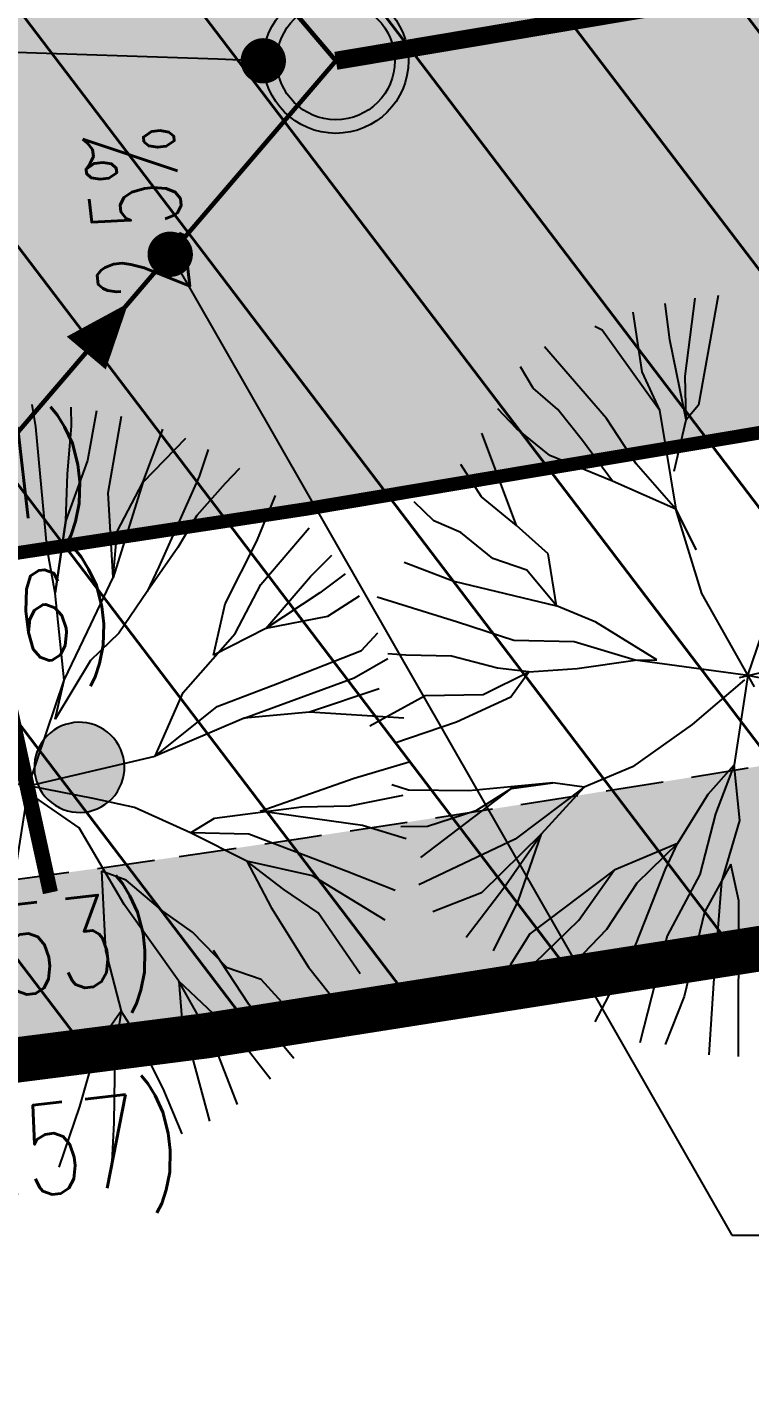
# Model space of a CAD drawing. Extents: x 352140 to 354978, y 6304672 to 6307963.
# Drawn here: x 352462.95 to 352470.92, y 6305968.3 to 6305983.32 of the extents above; entities that cross this region are included whole.
import ezdxf
from ezdxf import colors
from ezdxf.entities.mleader import LeaderData, LeaderLine
from ezdxf.enums import TextEntityAlignment as Align
from ezdxf.math import Vec2, Vec3

# ---------------------------------------------------------------- set-up
doc = ezdxf.new("R2010")
doc.units = 0
for name, pattern in [('CENTER', [50.800000000000004, 31.75, -6.35, 6.35, -6.35]), ('CONTINUA', [0]), ('CONTINUOS', [0]), ('DASHDOT', [1, 0.5, -0.25, 0, -0.25]), ('DASHED', [19.049999999999997, 12.7, -6.35])]:
    doc.linetypes.add(name, pattern=pattern)
doc.layers.get('0').update_dxf_attribs({"linetype": 'CONTINUOUS'})
for name, color, linetype in [('00-S2_ALL AREA APORTANTES', 150, 'CONTINUOUS'), ('00_All ext_Camara', 3, 'CONTINUOUS'), ('00_All ext_Colector', 1, 'CONTINUOUS'), ('00_All ext_Descarga sum', 1, 'CONTINUOUS'), ('00_All ext_Txt', 4, 'CONTINUOUS'), ('00_Demarc_Señal Proyectada', 1, 'CONTINUOUS'), ('02_Geo ext_Acotamiento', 7, 'CONTINUOUS'), ('02_Geo ext_Eje', 4, 'CONTINUOUS'), ('03_Pav ext_Escurrimiento', 2, 'CONTINUOUS'), ('03_Pav ext_HCV', 34, 'CONTINUOUS'), ('03_Pav ext_Vereda HC', 42, 'CONTINUOUS'), ('03_Pav proy_Solera Tipo A', 1, 'CONTINUOUS'), ('03_S2_Pav ext_Borde vereda', 7, 'CONTINUOUS'), ('03_S3_Pav ext_Cota', 2, 'CONTINUOUS'), ('05_All ext_Txt', 4, 'CONTINUOUS'), ('Paisajismo', 253, 'CONTINUOUS')]:
    doc.layers.add(name, color=color, linetype=linetype)
doc.layers.add('0_ASD_LINEA OFICIAL', color=253, linetype='DASHDOT', lineweight=20)
doc.styles.add('JPG_2MM', font='simplex.shx', dxfattribs={"height": 1})
doc.styles.add('ROMANS', font='romans.shx', dxfattribs={"width": 0.75})
doc.dimstyles.new('Principal', dxfattribs={"dimscale": 0, "dimtxt": 2, "dimasz": 2, "dimexe": 1, "dimexo": 1, "dimtad": 1, "dimrnd": 0.05, "dimzin": 1, "dimtxsty": 'ROMANS', "dimcen": 2.5, "dimclrt": 2, "dimaunit": 2, "dimadec": 0, "dimazin": 0, "dimtfac": 1, "dimtmove": 0, "dimatfit": 3, "dimfxl": 1, "dimfxlon": 1, "dimarcsym": 0})

# ---------------------------------------------------------------- blocks, each defined once
blk = doc.blocks.new('CAMARA')
at = {"layer": '00_All ext_Camara', "ltscale": 0.5}
for radius in [0.8, 0.65]:
    blk.add_circle((0, 0), radius, dxfattribs=at)
blk = doc.blocks.new('*U939')
h = blk.add_hatch(color=256)
edge = h.paths.add_edge_path()
edge.add_ellipse((0, 0), major_axis=(-0.4194812129581035, 0.4194812129581035), ratio=0.9999999968984781, start_angle=0, end_angle=360)
at = {"const_width": 0.2}
blk.add_lwpolyline([(-1.528137758868979, -0.7270930428057909), (1.68639813848722, -0.7232127214472257)], dxfattribs=at)
blk.add_ellipse((0, 0), major_axis=(-0.4194812129581035, 0.4194812129581035), ratio=0.9999999968984781, start_param=3.927291289987745, end_param=10.21047659716733)
blk = doc.blocks.new('_Dot')
at = {"color": 0, "linetype": 'ByBlock', "lineweight": -2}
blk.add_line((-0.5, 0), (-1, 0), dxfattribs=at)
at = {"color": 0, "linetype": 'ByBlock', "const_width": 0.5}
blk.add_lwpolyline([(-0.25, 0, 1), (0.25, 0, 1)], format="xyb", close=True, dxfattribs=at)
blk = doc.blocks.new('*D1358')
at = {"layer": '02_Geo ext_Acotamiento', "color": 0, "lineweight": -2, "transparency": 16777216}
blk.add_line((352489.9611560942, 6305989.048844459), (352491.1275495391, 6305983.108705287), dxfattribs=at)
at = {"layer": '02_Geo ext_Acotamiento', "color": 0, "transparency": 16777216}
blk.add_solid([(352491.2910931937, 6305983.140818381), (352490.9640058842, 6305983.076592193), (352491.3202281024, 6305982.127443358)], dxfattribs=at)
at = {"layer": '02_Geo ext_Acotamiento', "color": 2, "transparency": 16777216, "insert": (352491.3387423675, 6305986.744307509), "char_height": 1, "attachment_point": 5, "rotation": 281.1091435164316, "style": 'ROMANS'}
blk.add_mtext('R144,40', dxfattribs=at)
blk = doc.blocks.new('A$C27410629')
at = {"true_color": 0x136734, "transparency": 33554559}
h = blk.add_hatch(dxfattribs=at)
h.set_pattern_fill('ANSI31', color=116, scale=0.5)
h.set_pattern_definition([(45, (-8759.562515186517, -519.1035735587502), (-1.122532015133644, 1.122532015133644), [])])
h.paths.add_polyline_path([(137.5068959888558, 1252.464406617455, 0.1176268807227723), (109.8147584422568, 1254.193915082657, 0.06692451075002814), (94.44469839795602, 1249.334472017372, 0.3153492887079504), (64.30173641118381, 1196.270282113329, 0.02268268711599586), (65.7292635223912, 1185.310127003227), (112.3603922077091, 1218.953454515778), (153.4782689701005, 1161.962272479494), (172.1053089193083, 1139.480769404351), (187.9579650288579, 1141.807885415954), (193.565073162812, 1120.465553675225), (224.197974734232, 1050.129297271156), (250.6203797236194, 989.4787086543838), (268.1526288855184, 972.7353945672494, 7.254700715645028e-06), (291.4898137452492, 983.2987389690225), (238.1945199318034, 1105.633967029937), (205.2934048173047, 1181.112163638985), (177.0531538182076, 1197.651557407602)])
at = {"layer": '0_ASD_LINEA OFICIAL', "ltscale": 8}
blk.add_lwpolyline([(105.3969465088849, 1035.562361611197, 0.5, 0.5, 0.02907839639481551), (96.49739032833118, 1087.586790840495, 0.5, 0.5, 0), (93.67239595213323, 1099.099954622301, 0.5, 0.5, -0.02489181545741437), (93.1686848455247, 1101.536063994684, 0.5, 0.5, 0.02800017550214639), (85.58360530758229, 1125.976145468789, 0.5, 0.5, 0), (80.53034666677559, 1140.452970316577, 0.5, 0.5, -0.01403462392197003), (70.93430501161492, 1165.446933883542, 0.5, 0.5, -0.04113116294258884), (65.72926351752159, 1185.310126999917, 0.5, 0.5, -0.02268268711599493), (64.30173641118381, 1196.270282113328, 0.5, 0.5, -0.3153492887079679), (94.44469839795784, 1249.334472017374, 0.5, 0.5, -0.06692451075014695), (109.8147584422877, 1254.193915082663, 0.5, 0.5, -0.1176268807226383), (137.5068959888558, 1252.464406617455, 0.5, 0.5, -0.04427558294686633), (147.2508640152264, 1248.520743937503, 0.5, 0.5, 0), (172.0219517330806, 1234.851772024538, 0.5, 0.5, 0.01750675280627598), (184.8220180485951, 1228.362281347178, 0.5, 0.5, -0.01158997276834812), (202.0240396122099, 1219.429553328131, 0.5, 0.5, 0.08945083964984361), (234.6303973079339, 1209.248334625051, 0.5, 0.5, 0.02074857105791634), (245.5796070346114, 1209.119370963424, 0.5, 0.5, 0.0292650525021234), (260.9574949201233, 1210.479643781589, 0.5, 0.5, 0.01455169345075628), (283.5421609954101, 1214.484549576147, 0.5, 0.5, 0.03211360147220694), (329.8150799274445, 1226.935406510711, 0.5, 0.5, 0.007917335729782708)], format="xyseb", dxfattribs=at)
at = {"layer": '0_ASD_LINEA OFICIAL', "ltscale": 8, "const_width": 0.5}
blk.add_lwpolyline([(250.6203797236194, 989.4787086543838), (268.1526288854875, 972.7353945673531, 7.254700715664111e-06), (291.4898137452146, 983.2987389692971), (291.4898137452146, 983.2987389692971), (238.1945199318034, 1105.633967029937), (205.2934048173047, 1181.112163638985), (177.0531538182076, 1197.651557407602), (137.6146324061954, 1252.315079214)], format="xyb", dxfattribs=at)
blk = doc.blocks.new('1.0 - LO RECABARREN LOTEO PARQUE - VEGETACION PROPUESTA ETAPA MUNICIPAL')
at = {"layer": 'Paisajismo', "color": 251}
for p, q in [((352470.0387365257, 6305979.868029767), (352469.9847216181, 6305980.269684026)), ((352470.2071730726, 6305979.468700547), (352470.3157627792, 6305980.329631064)), ((352470.5718034255, 6305980.357517866), (352470.3539848881, 6305979.149465743)), ((352469.6285790622, 6305980.173780213), (352469.7285654626, 6305979.51816127)), ((352469.2925765581, 6305979.974694362), (352469.211672404, 6305980.0168907)), ((352469.9235113447, 6305979.094261467), (352469.2925765581, 6305979.974694362)), ((352469.3377020502, 6305979.003027952), (352468.6551566484, 6305979.791857491)), ((352470.2162895126, 6305978.985862041), (352470.0387365257, 6305979.868029767)), ((352468.5302467936, 6305979.335193193), (352468.3922249726, 6305979.573102817)), ((352469.7285654626, 6305979.51816127), (352469.9235113447, 6305979.094261467)), ((352468.8017531283, 6305979.099803881), (352468.5302467936, 6305979.335193193)), ((352470.2162895126, 6305978.985862041), (352470.2071730726, 6305979.468700547)), ((352463.0463181506, 6305978.911834438), (352463.0052253153, 6305979.15461304)), ((352463.4398658813, 6305978.921673578), (352463.4359618478, 6305979.128444931)), ((352463.7151524205, 6305979.087508807), (352463.6164724946, 6305978.540215571)), ((352468.3476735284, 6305978.890204704), (352468.1424461576, 6305979.107709331)), ((352469.0752747377, 6305978.757560553), (352468.8017531283, 6305979.099803881)), ((352469.9235113447, 6305979.094261467), (352470.1043714406, 6305978.001999548)), ((352470.3539848881, 6305979.149465743), (352470.2162895126, 6305978.985862041)), ((352463.172292918, 6305977.565807273), (352463.0463181506, 6305978.911834438)), ((352463.3965603806, 6305978.386377153), (352463.4398658813, 6305978.921673578)), ((352463.8444637774, 6305978.182261899), (352463.9931965036, 6305979.027375922)), ((352464.429655011, 6305978.833466574), (352464.4459628962, 6305978.88568929)), ((352468.7152594563, 6305978.595262845), (352468.3476735284, 6305978.890204704)), ((352469.6676433574, 6305978.50150717), (352469.3377020502, 6305979.003027952)), ((352470.0861911685, 6305978.419892833), (352470.2162895126, 6305978.985862041)), ((352464.2261716633, 6305978.295145842), (352464.429655011, 6305978.833466574)), ((352464.6979585547, 6305978.782015053), (352464.2261716633, 6305978.295145842)), ((352468.3477007433, 6305977.823555692), (352467.9651380008, 6305978.838658862)), ((352469.4042095509, 6305978.309465263), (352469.0752747377, 6305978.757560553)), ((352464.9479841072, 6305978.658286046), (352464.8466696381, 6305978.362188361)), ((352469.4042095509, 6305978.309465263), (352468.7152594563, 6305978.595262845)), ((352463.6164724946, 6305978.540215571), (352463.3794482542, 6305977.878300605)), ((352465.2939610594, 6305978.451425297), (352465.1343586698, 6305978.285571007)), ((352467.9596304062, 6305978.138235823), (352467.7316391216, 6305978.496189496)), ((352470.1043714406, 6305978.001999548), (352469.6676433574, 6305978.50150717)), ((352463.3794482542, 6305977.878300605), (352463.3965603806, 6305978.386377153)), ((352464.2261716633, 6305978.295145842), (352463.8987871821, 6305977.246735364)), ((352463.9425971018, 6305977.75531599), (352464.2261716633, 6305978.295145842)), ((352464.8466696381, 6305978.362188361), (352464.4028699154, 6305977.367661684)), ((352465.1343586698, 6305978.285571007), (352464.8205578442, 6305977.932235412)), ((352470.1043714406, 6305978.001999548), (352469.4042095509, 6305978.309465263)), ((352463.8987871821, 6305977.246735364), (352463.8444637774, 6305978.182261899)), ((352465.4835962781, 6305977.649697407), (352465.6899148332, 6305978.153012753)), ((352468.3477007433, 6305977.823555692), (352467.9596304062, 6305978.138235823)), ((352467.4362300579, 6305977.871449674), (352467.2186215032, 6305978.081131304)), ((352470.3265195351, 6305977.551888024), (352470.1043714406, 6305978.001999548)), ((352470.1043714406, 6305978.001999548), (352470.3265195351, 6305977.551888024)), ((352470.3889919724, 6305977.072036355), (352470.1043714406, 6305978.001999548)), ((352463.261095443, 6305977.074352443), (352463.3794482542, 6305977.878300605)), ((352463.3794482542, 6305977.878300605), (352463.261095443, 6305977.074352443)), ((352464.8205578442, 6305977.932235412), (352464.6135415063, 6305977.580916008)), ((352467.7324143972, 6305977.743421445), (352467.4362300579, 6305977.871449674)), ((352463.8987871821, 6305977.246735364), (352463.9425971018, 6305977.75531599)), ((352465.5292943929, 6305977.17062571), (352466.0612205215, 6305977.795726858)), ((352468.0850161496, 6305977.456118795), (352467.7324143972, 6305977.743421445)), ((352468.6955619507, 6305977.508116375), (352468.3477007433, 6305977.823555692)), ((352463.261095443, 6305977.074352443), (352463.172292918, 6305977.565807273)), ((352464.6135415063, 6305977.580916008), (352464.2755648067, 6305977.093506563)), ((352465.1346230999, 6305976.958842853), (352465.4835962781, 6305977.649697407)), ((352466.0742354037, 6305977.258340276), (352466.3124071967, 6305977.495531902)), ((352467.1084143591, 6305977.417773422), (352467.6554249458, 6305977.206721466)), ((352468.4612916416, 6305977.329602761), (352468.0850161496, 6305977.456118795)), ((352468.7892154467, 6305976.934935953), (352468.6955619507, 6305977.508116375)), ((352463.6162214031, 6305976.653476988), (352463.8987871821, 6305977.246735364)), ((352464.4028699154, 6305977.367661684), (352464.2755648067, 6305977.093506563)), ((352465.5822489177, 6305976.685538284), (352466.0742354037, 6305977.258340276)), ((352466.45926996, 6305977.289867668), (352466.1781783846, 6305977.079173893)), ((352468.7892154467, 6305976.934935953), (352468.4612916416, 6305977.329602761)), ((352470.8987777245, 6305976.166074382), (352471.292135081, 6305977.329604137)), ((352464.2755648067, 6305977.093506563), (352463.9637815406, 6305976.633313923)), ((352465.2457198906, 6305976.630792784), (352465.5292943929, 6305977.17062571)), ((352466.1781783846, 6305977.079173893), (352465.5822489177, 6305976.685538284)), ((352467.6554249458, 6305977.206721466), (352468.7892154467, 6305976.934935953)), ((352463.3593446943, 6305976.114148141), (352463.261095443, 6305977.074352443)), ((352465.0045247453, 6305976.392874157), (352465.1346230999, 6305976.958842853)), ((352466.6136384482, 6305977.041013577), (352466.2635362067, 6305976.819154918)), ((352467.697683498, 6305976.753984108), (352466.8111480968, 6305977.031208673)), ((352468.7892154467, 6305976.934935953), (352468.7892154467, 6305976.934935953)), ((352469.2198907922, 6305976.756002543), (352468.7892154467, 6305976.934935953)), ((352470.9692901397, 6305976.040763766), (352470.3889919724, 6305977.072036355)), ((352466.2635362067, 6305976.819154918), (352465.5822489177, 6305976.685538284)), ((352463.3593446943, 6305976.114148141), (352463.6162214031, 6305976.653476988)), ((352463.9637815406, 6305976.633313923), (352463.6489719326, 6305976.333406853)), ((352464.6705005297, 6305975.978561267), (352465.2457198906, 6305976.630792784)), ((352465.5822489177, 6305976.685538284), (352465.0045247453, 6305976.392874157)), ((352466.6379756611, 6305976.443289581), (352466.8162876511, 6305976.638900999)), ((352468.3157389047, 6305976.551863286), (352467.697683498, 6305976.753984108)), ((352469.8953747347, 6305976.341172669), (352469.2198907922, 6305976.756002543)), ((352468.9836569097, 6305976.537751948), (352468.3157389047, 6305976.551863286)), ((352469.6551057332, 6305976.336636168), (352468.9836569097, 6305976.537751948)), ((352470.8070925022, 6305976.144596464), (352472.2960471884, 6305976.493394729)), ((352463.6489719326, 6305976.333406853), (352463.2606282156, 6305975.684703721)), ((352465.7101544887, 6305976.07836379), (352466.6379756611, 6305976.443289581)), ((352466.5579195716, 6305976.140447018), (352466.9292259142, 6305976.353419392)), ((352467.1277867957, 6305976.391741278), (352466.9263579414, 6305976.408063151)), ((352467.6307893619, 6305976.381112882), (352467.1277867957, 6305976.391741278)), ((352468.136070667, 6305976.249774725), (352467.6307893619, 6305976.381112882)), ((352469.0159007944, 6305976.244397569), (352469.6551057332, 6305976.336636168)), ((352469.6551057332, 6305976.336636168), (352469.8953747347, 6305976.341172669)), ((352470.8987777245, 6305976.166074382), (352469.6551057332, 6305976.336636168)), ((352467.9797797647, 6305975.957596794), (352468.4824760804, 6305976.207600694)), ((352468.4824760804, 6305976.207600694), (352468.136070667, 6305976.249774725)), ((352468.2828824894, 6305975.93053941), (352468.4824760804, 6305976.207600694)), ((352468.4824760804, 6305976.207600694), (352469.0159007944, 6305976.244397569)), ((352462.9659873379, 6305974.950618386), (352463.3593446943, 6305976.114148141)), ((352463.2606282156, 6305975.684703721), (352463.3593446943, 6305976.114148141)), ((352465.0472803817, 6305975.825332509), (352465.7101544887, 6305976.07836379)), ((352465.3434647228, 6305975.69730428), (352466.5579195716, 6305976.140447018)), ((352470.8609902214, 6305976.118891856), (352470.2827445794, 6305975.626942836)), ((352470.8987777245, 6305976.166074382), (352470.7451616754, 6305975.181367815)), ((352471.6105125788, 6305976.026148392), (352470.8987777245, 6305976.166074382)), ((352464.3632568017, 6305975.277938733), (352464.6705005297, 6305975.978561267)), ((352466.8329215432, 6305976.019389778), (352466.0632629467, 6305975.764342308)), ((352466.7310941374, 6305975.613331956), (352467.3390616854, 6305975.945499443)), ((352467.3390616854, 6305975.945499443), (352467.9797797647, 6305975.957596794)), ((352467.6846735371, 6305975.657613548), (352468.2828824894, 6305975.93053941)), ((352463.036499753, 6305974.82530777), (352462.4562015858, 6305975.856580359)), ((352464.3632568017, 6305975.277938733), (352465.0472803817, 6305975.825332509)), ((352466.0632629467, 6305975.764342308), (352465.3434647228, 6305975.69730428)), ((352466.0632629467, 6305975.764342308), (352465.3434647228, 6305975.69730428)), ((352467.103143269, 6305975.698315836), (352466.0632629467, 6305975.764342308)), ((352465.3434647228, 6305975.69730428), (352464.3632568017, 6305975.277938733)), ((352467.0052854863, 6305975.423406563), (352467.6846735371, 6305975.657613548)), ((352470.2827445794, 6305975.626942836), (352469.6239055932, 6305975.160197461)), ((352462.8743021155, 6305974.929140468), (352464.3632568017, 6305975.277938733)), ((352466.5587064771, 6305975.033562276), (352467.1618852263, 6305975.214344735)), ((352469.6239055932, 6305975.160197461), (352469.0940093517, 6305974.936402249)), ((352470.7451616754, 6305975.181367815), (352470.4575519949, 6305974.855252056)), ((352470.7451616754, 6305975.181367815), (352470.541676041, 6305974.643050116)), ((352470.7451616754, 6305975.181367815), (352470.7451616754, 6305975.181367815)), ((352470.8101559747, 6305974.567949448), (352470.7451616754, 6305975.181367815)), ((352462.9659873379, 6305974.950618386), (352461.7223153465, 6305975.121180172)), ((352465.5197094028, 6305974.67181224), (352466.5587064771, 6305975.033562276)), ((352468.7459470801, 6305974.983278081), (352467.819737526, 6305974.89539689)), ((352468.2931134219, 6305974.921280592), (352468.7459470801, 6305974.983278081)), ((352468.7459470801, 6305974.983278081), (352468.2931134219, 6305974.921280592)), ((352469.0940093517, 6305974.936402249), (352468.7459470801, 6305974.983278081)), ((352462.9659873379, 6305974.950618386), (352462.8123712888, 6305973.965911819)), ((352463.6777221921, 6305974.810692396), (352462.9659873379, 6305974.950618386)), ((352463.5235948537, 6305974.487093832), (352463.036499753, 6305974.82530777)), ((352466.5100788294, 6305974.730549449), (352467.0953837623, 6305974.848495689)), ((352467.1558958375, 6305974.902987981), (352466.9738122048, 6305974.959926723)), ((352467.819737526, 6305974.89539689), (352467.1558958375, 6305974.902987981)), ((352467.2905799812, 6305974.160889188), (352468.2931134219, 6305974.921280592)), ((352468.2931134219, 6305974.921280592), (352467.8972038249, 6305974.673292924)), ((352469.0940093517, 6305974.936402249), (352468.3304012063, 6305974.360783596)), ((352468.6230547865, 6305974.419756736), (352469.0940093517, 6305974.936402249)), ((352470.4575519949, 6305974.855252056), (352470.120584076, 6305974.314414089)), ((352464.133579963, 6305974.712404273), (352463.6777221921, 6305974.810692396)), ((352464.7531485676, 6305974.430139128), (352464.133579963, 6305974.712404273)), ((352465.0170890223, 6305974.595465279), (352465.9761474688, 6305974.720468331)), ((352465.9761474688, 6305974.720468331), (352466.5100788294, 6305974.730549449)), ((352464.7531485676, 6305974.430139128), (352465.0170890223, 6305974.595465279)), ((352466.6490023827, 6305974.512004901), (352465.5197094028, 6305974.67181224)), ((352467.8972038249, 6305974.673292924), (352467.3662988045, 6305974.502926235)), ((352470.541676041, 6305974.643050116), (352470.3674101769, 6305973.97166365)), ((352470.6091923189, 6305973.896058903), (352470.8101559747, 6305974.567949448)), ((352464.0202733365, 6305973.64131046), (352463.5235948537, 6305974.487093832)), ((352465.3732237613, 6305974.121161302), (352464.7531485676, 6305974.430139128)), ((352465.3943710659, 6305974.41552068), (352464.7531485676, 6305974.430139128)), ((352466.4703040305, 6305974.008254729), (352465.3943710659, 6305974.41552068)), ((352467.1292875297, 6305974.365774652), (352466.6490023827, 6305974.512004901)), ((352467.3662988045, 6305974.502926235), (352467.0726386711, 6305974.49738166)), ((352468.6230547865, 6305974.419756736), (352467.9616384886, 6305973.771050449)), ((352468.2070067247, 6305973.823978092), (352468.6230547865, 6305974.419756736)), ((352468.3656357676, 6305973.678051055), (352468.6230547865, 6305974.419756736)), ((352468.3304012063, 6305974.360783596), (352467.2716197314, 6305973.859764689)), ((352470.120584076, 6305974.314414089), (352469.4251176426, 6305974.020061799)), ((352470.120584076, 6305974.314414089), (352469.6748141063, 6305973.878416977)), ((352469.9880547952, 6305974.030690575), (352470.120584076, 6305974.314414089)), ((352466.0963212197, 6305973.958183001), (352465.3732237613, 6305974.121161302)), ((352465.3732237613, 6305974.121161302), (352465.6403662378, 6305973.60744134)), ((352465.7797233494, 6305973.808147893), (352465.3732237613, 6305974.121161302)), ((352470.7110713762, 6305974.084592897), (352470.4193738208, 6305973.555823646)), ((352470.7990877894, 6305973.683745783), (352470.7110713762, 6305974.084592897)), ((352463.7729428757, 6305974.010773622), (352463.8162833388, 6305973.129705485)), ((352464.0419250027, 6305973.908957114), (352463.7729428757, 6305974.010773622)), ((352466.8998934297, 6305973.467549428), (352466.0963212197, 6305973.958183001)), ((352467.0088189057, 6305973.797091795), (352466.4703040305, 6305974.008254729)), ((352469.4251176426, 6305974.020061799), (352468.4931023614, 6305973.318199384)), ((352469.0332756107, 6305973.469276691), (352469.4251176426, 6305974.020061799)), ((352469.6618451392, 6305973.199387994), (352469.9880547952, 6305974.030690575)), ((352470.3674101769, 6305973.97166365), (352470.0062686705, 6305973.296748799)), ((352464.4489311798, 6305973.569231024), (352464.0419250027, 6305973.908957114)), ((352466.1585185351, 6305973.548062046), (352465.7797233494, 6305973.808147893)), ((352467.7899498787, 6305973.281627971), (352468.2070067247, 6305973.823978092)), ((352469.6748141063, 6305973.878416977), (352469.3373418257, 6305973.364291733)), ((352470.5235900389, 6305972.772040604), (352470.6091923189, 6305973.896058903)), ((352464.6237385953, 6305972.797540245), (352464.0202733365, 6305973.64131046)), ((352467.9616384886, 6305973.771050449), (352467.4226047907, 6305973.559618521)), ((352468.0944230043, 6305973.129543025), (352468.3656357676, 6305973.678051055)), ((352470.7937864013, 6305971.963207801), (352470.7990877894, 6305973.683745783)), ((352464.7738286447, 6305973.334849785), (352464.4489311798, 6305973.569231024)), ((352465.6403662378, 6305973.60744134), (352466.0549989966, 6305972.951129922)), ((352466.6236161766, 6305972.87773104), (352466.1585185351, 6305973.548062046)), ((352470.4193738208, 6305973.555823646), (352470.1955884853, 6305972.625827694)), ((352465.1551479791, 6305972.941194209), (352464.7738286447, 6305973.334849785)), ((352468.4210397117, 6305972.874079241), (352469.0332756107, 6305973.469276691)), ((352469.3373418257, 6305973.364291733), (352468.9968432067, 6305973.01045206)), ((352468.4931023614, 6305973.318199384), (352468.2784058943, 6305972.972012906)), ((352469.2153864495, 6305972.345689449), (352469.6618451392, 6305973.199387994)), ((352470.0062686705, 6305973.296748799), (352469.7081039614, 6305972.115269554)), ((352463.8162833388, 6305973.129705485), (352463.9890731965, 6305972.464871753)), ((352465.3991345571, 6305972.536237649), (352465.0057459258, 6305973.132573524)), ((352465.531421242, 6305972.814678133), (352465.1551479791, 6305972.941194209)), ((352466.0549989966, 6305972.951129922), (352466.3959160584, 6305972.519425336)), ((352468.9968432067, 6305973.01045206), (352468.6850599389, 6305972.55025942)), ((352465.2648578442, 6305972.19156957), (352464.6237385953, 6305972.797540245)), ((352464.6237385953, 6305972.797540245), (352464.6579122866, 6305972.381364862)), ((352465.0106040211, 6305972.11002621), (352464.6237385953, 6305972.797540245)), ((352465.9132427663, 6305972.394306717), (352465.531421242, 6305972.814678133)), ((352470.4690678027, 6305971.983914645), (352470.5235900389, 6305972.772040604)), ((352470.1955884853, 6305972.625827694), (352469.9843106912, 6305972.098576329)), ((352463.9890731965, 6305972.464871753), (352463.7182999828, 6305972.08186744)), ((352463.9890731965, 6305972.464871753), (352463.9175589302, 6305972.009215613)), ((352464.1378439843, 6305972.230666642), (352463.9890731965, 6305972.464871753)), ((352465.8930475189, 6305971.941799251), (352465.3991345571, 6305972.536237649)), ((352464.6579122866, 6305972.381364862), (352464.9630809102, 6305971.251060583)), ((352466.1820481431, 6305972.24284004), (352465.9132427663, 6305972.394306717)), ((352464.4511927186, 6305971.612693988), (352464.1378439843, 6305972.230666642)), ((352465.635862426, 6305971.715563849), (352465.2648578442, 6305972.19156957)), ((352463.7182999828, 6305972.08186744), (352463.529786454, 6305971.414168062)), ((352463.9175589302, 6305972.009215613), (352463.9054884761, 6305971.233996406)), ((352465.2723084065, 6305971.435509027), (352465.0106040211, 6305972.11002621)), ((352464.6617380198, 6305971.113533096), (352464.4511927186, 6305971.612693988)), ((352463.529786454, 6305971.414168062), (352463.3010626783, 6305970.745709477)), ((352463.9054884761, 6305971.233996406), (352463.8868631501, 6305970.806064182))]:
    blk.add_line(p, q, dxfattribs=at)

msp = doc.modelspace()

# ---------------------------------------------------------------- hatches: boundary and pattern name
at = {"layer": '00-S2_ALL AREA APORTANTES', "linetype": 'DASHED', "lineweight": 40, "ltscale": 0.25}
h = msp.add_hatch(dxfattribs=at)
h.set_pattern_fill('ANSI31', color=82, scale=0.5, angle=82.24516604670926)
h.set_pattern_definition([(127.2451660467093, (0, 0), (-1.263734244477452, -0.9607975902004564), [])])
edge = h.paths.add_edge_path()
edge.add_arc((352413.8134982, 6306342.279044189), 360.9256369797264, 281.37553713483646, 284.3019380296664, ccw=False)
edge.add_arc((352407.4100762531, 6306362.190923826), 381.7165956988526, 278.3879467823999, 281.72831033141125, ccw=False)
edge.add_arc((352445.6213531102, 6306102.766563288), 119.4932268765314, 277.3612650986669, 278.40759328874447, ccw=False)
edge.add_line((352460.9314402923, 6305984.258198605), (352462.5330051501, 6305971.861223469))
edge.add_arc((352445.6213557394, 6306102.766504142), 131.9931679817254, 277.3612674818978, 278.4075959154779)
edge.add_arc((352407.4227247122, 6306362.119686132), 394.1442742105093, 278.3882614798632, 281.7230285932214)
edge.add_arc((352413.8134982497, 6306342.279043974), 373.4256367593062, 281.3814494473771, 284.3019380304471)
edge.add_line((352506.0615015624, 6305980.426847527), (352507.8228342526, 6305980.87996712))
edge.add_line((352507.8228342526, 6305980.87996712), (352504.6702179839, 6305992.999751406))
edge.add_line((352504.6702179839, 6305992.999751406), (352502.973604193, 6305992.539439728))
at = {"layer": '03_Pav ext_HCV'}
h = msp.add_hatch(dxfattribs=at)
h.set_pattern_fill('SWAMP', color=256, scale=0.025, angle=-5.87842838446813e-10, style=0)
h.set_pattern_definition([(359.9999999994121, (0, 0), (0.3175000000056422, 0.5499261309017425), [0.079375, -0.555625]), (90, (0.0396875, -4.071855352894005e-13), (-0.3174999999943578, 0.5499261309082575), [0.0396875, -1.06016476181]), (90, (0.049609375, -5.089819191117507e-13), (-0.3174999999943578, 0.5499261309082575), [0.03175, -1.06810226181]), (90, (0.029765625, -3.053891514670504e-13), (-0.3174999999943578, 0.5499261309082575), [0.03175, -1.06810226181]), (59.99999999941215, (0.05953125000000001, -6.107783029341008e-13), (-0.3174999995629745, 0.5499261311573168), [0.0254, -0.6096]), (119.9999999994121, (0.01984375, -2.035927676447003e-13), (-0.6349999995686166, 2.555744082988348e-10), [0.0254, -0.6095999999999999])])
h.paths.add_polyline_path([(352360.868372727, 6306028.31840835, 0.2867501767208371), (352276.1412867496, 6306023.175510557, 0.01869958964940587), (352271.7705830562, 6306019.63894139, 0.1387730875209856), (352249.4208122046, 6305985.325619695, 0.08211699766830355), (352247.1096555825, 6305968.544474194), (352254.11489188, 6305968.473110226, -0.0849190631894005), (352256.1782145034, 6305983.480684427, -0.1378571209184878), (352276.3741181307, 6306014.365663016, -0.08216666129112944), (352277.762515263, 6306015.224032857), (352283.6096528716, 6306017.625902134, -0.7562922686620178), (352284.3226251645, 6306016.717655372), (352280.5182882363, 6306011.50930614, -0.05613840177760803), (352279.7611070714, 6306010.685063163, 0.1378525137337985), (352260.9870741788, 6305982.104565816), (352259.4697379309, 6305977.322016968, 0.03125424276533748), (352257.2518488735, 6305968.441153317), (352264.3677510897, 6305968.368661969, -0.02665530429574394), (352266.1419831768, 6305975.205145839), (352267.6593194248, 6305979.987694686, -0.1347586241790884), (352283.8411908795, 6306004.95120816, 0.05309188545623043), (352286.6875024904, 6306008.087643748), (352291.8375113436, 6306015.138292825, -0.1315344263085925), (352295.8643306832, 6306018.383788061, -0.2245901210606135), (352352.3677380227, 6306016.96834866, -0.1771469914567127), (352353.7775416014, 6306015.464844507), (352355.0256382796, 6306012.534005799, 0.1587547824207233), (352356.2473872155, 6306011.133888852), (352356.61527247, 6306010.904603812, 0.03127920765357715), (352404.2635354987, 6305985.296902456, 0.1549179150466921), (352406.0652175725, 6305985.073782303), (352409.3647523095, 6305985.688455695, -0.1516099281221849), (352411.13108648, 6305985.481296828, 0.09607903957190114), (352450.5630709757, 6305976.410355219, 0.02015954793188863), (352451.6638567296, 6305976.417867715, 0.03045081609371835), (352465.8170346431, 6305977.967684446, -0.006248532946582673), (352484.699637598, 6305980.9866748, 0.02063806963239873), (352496.4057222297, 6305983.221488672, 0.002065357639369774), (352497.5663418849, 6305983.498192595), (352495.9099347821, 6305990.600186132), (352492.9982529592, 6305990.597078585, -0.7874431456719597), (352492.7225948891, 6305991.73057545), (352495.3422021209, 6305993.034390673), (352493.6820656086, 6306000.152374386, 0.03088089592298866), (352481.5194309896, 6305996.589871377, -0.06443924997046216), (352455.7354173818, 6305990.740502411), (352459.2428169689, 6305990.830949344), (352455.7354173818, 6305990.740502411, -0.01148082269427051), (352451.0179998683, 6305990.402995264, -0.02776823934322075), (352440.8206754049, 6305991.327020614), (352444.24992591, 6305990.587070875), (352440.8206754049, 6305991.327020614, -0.07020690110198488), (352416.0878331155, 6305998.601983743), (352416.6023085983, 6305998.041795899), (352413.0038271977, 6305999.99411206, -0.03572216795586271)])
at = {"layer": '03_Pav ext_Vereda HC'}
h = msp.add_hatch(dxfattribs=at)
h.set_pattern_fill('DOTS', color=256, scale=0.2, style=0)
h.set_pattern_definition([(0, (0, 0), (0.15875, 0.3175), [0, -0.3175])])
h.paths.add_polyline_path([(352533.7781987465, 6305988.647630177, 0.001234498587345054), (352535.675126165, 6305989.286498093), (352535.0273047538, 6305991.17866681, -0.001236873237655371), (352533.135689451, 6305990.541615871, -0.02053009870907239), (352503.8853697219, 6305981.940228953), (352503.2840382411, 6305984.518491437), (352499.4039184833, 6305983.544208242), (352499.9993888386, 6305980.991075858, -0.008887102906639828), (352487.1047705442, 6305978.156272031, -0.01455549524336389), (352464.6282001356, 6305974.170378275, -0.008990183444713605), (352459.9926205119, 6305973.570179023), (352460.1984365283, 6305971.58073849, 0.009019331760126793), (352464.9206284034, 6305972.191872346, 0.01455169346436648), (352487.5052945014, 6305976.196778146, 0.03211359260083807)])
h.paths.add_polyline_path([(352453.0159213872, 6305972.983824089, -0.006800505392013569), (352449.4833227422, 6305972.830716716, -0.009066641678675507), (352444.7696182578, 6305972.776126778), (352444.5771080579, 6305970.777466943, 0.01638310348206576), (352453.2219476647, 6305970.992351152)])
h.paths.add_polyline_path([(352389.6460369565, 6305991.879874823, -0.01753322086345317), (352376.9513572304, 6305998.31509122), (352352.1532079588, 6306011.99899601, 0.04440363374849853), (352342.0535807689, 6306016.089608755, 0.1133237876608219), (352314.4714570942, 6306018.047333277), (352314.9360717349, 6306016.097052595, -0.1572406347358349), (352351.2139975071, 6306010.232972499), (352375.9850852466, 6305996.564000573, 0.01750636999426037), (352388.7848668274, 6305990.074641938, -0.0115901603268221), (352405.9871731158, 6305981.141781882, 0.08676206377402094), (352437.5751283566, 6305971.093253941), (352437.7670282808, 6305973.085577833, -0.0864982168626583), (352406.9311932966, 6305982.905094895, 0.01159024218480682)])
h.paths.add_polyline_path([(352298.9308368328, 6306011.291528256, -0.04076991370934013), (352308.0869286793, 6306014.635858133), (352307.6251471448, 6306016.57596012, 0.04303443395370096), (352297.5531387314, 6306012.854879401, 0.2722251189562815), (352266.1428912832, 6305966.550484804), (352264.4334961653, 6305966.567898809, 0.01531595787327513), (352263.8567137016, 6305962.573567073), (352266.0299973136, 6305962.551427328, 0.02154698335859366), (352266.2729303729, 6305957.80291892, 0.06328346041658212), (352273.0108519612, 6305926.495241333, 0.007703608626722357), (352278.1261176605, 6305912.650623268), (352279.9891282905, 6305913.378097652, -0.007677046379327455), (352274.9122720578, 6305927.117035691, -0.06339052285138146), (352268.2648698924, 6305957.982510693, -0.3183358391945924)])

# ---------------------------------------------------------------- linework, layer by layer
at = {"layer": '00_All ext_Colector', "const_width": 0.2, "flags": 128}
msp.add_lwpolyline([(352466.3550475911, 6305982.947209137), (352509.344175301, 6305990.176796795)], dxfattribs=at)
at = {"layer": '00_All ext_Descarga sum', "linetype": 'DASHED', "ltscale": 0.05, "const_width": 0.04999999999999999}
for points in [[(352466.3550475911, 6305982.947209137), (352459.5658628796, 6305990.926146932)], [(352466.3550475911, 6305982.947209137), (352461.7776926325, 6305977.599219373)]]:
    msp.add_lwpolyline(points, dxfattribs=at)
at = {"layer": '00_All ext_Txt', "color": 2, "extrusion": (3.304635605662466e-07, -2.787132923915331e-07, 0.9999999999999066), "elevation": -1.641083993359279}
msp.add_lwpolyline([(352464.066370093, 6305980.273214045, 0, 0.5624999999999989, 0), (352463.6030847938, 6305979.723907948, 0.1042479130453781, 0.1042479130453781, 0)], format="xyseb", dxfattribs=at)
at = {"layer": '02_Geo ext_Eje', "linetype": 'CENTER', "ltscale": 0.1, "const_width": 0.3, "flags": 128}
msp.add_lwpolyline([(352349.7941651538, 6305360.986179136), (352333.730647102, 6305385.38433976), (352322.6458402493, 6305532.966928915), (352325.4724959098, 6305533.689154229), (352324.9782857499, 6305541.216464717, -0.0430730453013547), (352325.4043864983, 6305548.019489972), (352326.0198571174, 6305553.01487301, 0.05674665632110694), (352326.2788606426, 6305558.677124443, 0.05308272784427227), (352322.9614058803, 6305581.537460914, -0.01173297564317641), (352321.9004653953, 6305586.060311737, -0.03774260609729224), (352321.6830361507, 6305587.704308246), (352320.6277056487, 6305606.515025469), (352318.8943534349, 6305637.411035581), (352316.7892697772, 6305667.786964302, -0.01839968131736236), (352316.3436445606, 6305681.538049384, 0.0170041331631064), (352316.1500777049, 6305688.998236747), (352315.31378516, 6305703.522596605), (352312.6918374834, 6305750.37859157), (352311.4519553233, 6305772.385277696, 0.01375160255981204), (352309.3617608073, 6305797.274554484, 0.02907839639481551), (352300.4622046267, 6305849.298983713), (352297.6372102505, 6305860.812147494, -0.02489181545741437), (352297.1334991439, 6305863.248256867, 0.02800017550214639), (352289.5484196059, 6305887.688338341), (352284.4951609651, 6305902.165163189, -0.01403462392197003), (352274.89911931, 6305927.159126756, -0.04113116294258884), (352269.6940778159, 6305947.022319873, -0.02268268711599493), (352268.2665507096, 6305957.982474986, -0.3153492887079679), (352298.4095126963, 6306011.04666489, -0.06692451075014695), (352313.7795727407, 6306015.906107956, -0.1176268807226383), (352341.4717102872, 6306014.17659949, -0.04427558294686633), (352351.2156783136, 6306010.23293681), (352375.9867660315, 6305996.563964897, 0.01750675280627598), (352388.786832347, 6305990.07447422, -0.01158997276834812), (352405.9888539106, 6305981.141746201, 0.08945083964984361), (352438.5952116063, 6305970.960527497, 0.02074857105791634), (352449.544421333, 6305970.831563836, 0.0292650525021234), (352464.9223092185, 6305972.191836654, 0.01455169345075628), (352487.5069752938, 6305976.196742449, 0.03211360147220694), (352533.7798942258, 6305988.647599383, 0.007917335729782708), (352545.8890500274, 6305992.906879501, -0.04034445951146756), (352609.0597757554, 6306011.041688719), (352610.0312597433, 6306011.236337244), (352708.3522053605, 6306025.119196359)], format="xyb", dxfattribs=at)
at = {"layer": '03_Pav ext_Escurrimiento'}
msp.add_lwpolyline([(352463.295789064, 6305980.196768305, 0, 0.399872795364281, 0), (352463.2025022775, 6305981.0745512, 0, 0, 0), (352463.081905718, 6305982.209305541, 0, 0, 0)], format="xyseb", dxfattribs=at)
at = {"layer": '03_Pav proy_Solera Tipo A', "linetype": 'CONTINUOS', "ltscale": 0.1}
msp.add_lwpolyline([(352264.0281204327, 6305966.572028466, 0.15, 0.15, -0.0335574034112401), (352266.1419831758, 6305975.205145836, 0.15, 0.15, 0), (352267.6593194267, 6305979.987694693, 0.15, 0.15, -0.1347579434719228), (352283.8410786806, 6306004.951108202, 0.15, 0.15, 0.05309515856015185), (352286.6875678708, 6306008.087733258, 0.15, 0.15, 0), (352291.8374797381, 6306015.138249555, 0.15, 0.15, -0.1315357890935337), (352295.8643306838, 6306018.383788061, 0.15, 0.15, -0.2245901210570153), (352352.3677380225, 6306016.96834866, 0.15, 0.15, -0.1771469914693911), (352353.7775416014, 6306015.464844507, 0.15, 0.15, 0), (352355.0256382797, 6306012.534005799, 0.15, 0.15, 0.1490816954832991), (352356.1511629222, 6306011.193860788, 0.15, 0.15, 0), (352356.6152724701, 6306010.904603812, 0.15, 0.15, 0.03127920765324992), (352404.2635354982, 6305985.296902456, 0.15, 0.15, 0.1549219160195402), (352406.0652636653, 6305985.07379089, 0.15, 0.15, 0), (352409.3647523085, 6305985.688455695, 0.15, 0.15, -0.1516099280821752), (352411.1310864787, 6305985.481296829, 0.15, 0.15, 0.09600108608075081), (352450.5302618403, 6305976.411493857, 0.15, 0.15, 0.02076076245267907), (352451.6638567296, 6305976.417867715, 0.15, 0.15, 0.03092217794464216), (352466.0342140601, 6305978.005164503, 0.15, 0.15, -0.006176517371392956), (352484.699637598, 6305980.9866748, 0.15, 0.15, 0.02063806963239604), (352496.4057222297, 6305983.221488672, 0.15, 0.15, 0.005181598086193153), (352499.3130523285, 6305983.933805004, 0, 0, 0)], format="xyseb", dxfattribs=at)
at = {"layer": '03_S2_Pav ext_Borde vereda', "linetype": 'DASHED', "ltscale": 0.05}
msp.add_lwpolyline([(352458.9983251531, 6305973.463447885, 0.01091357060977221), (352464.6282001357, 6305974.170378275, 0.01455549524332661), (352487.1047705442, 6305978.156272031, 0.00888710290664216), (352499.9993888386, 6305980.991075858), (352499.3130523297, 6305983.933804999)], format="xyb", dxfattribs=at)

# ---------------------------------------------------------------- block references
at = {"layer": '00_All ext_Camara', "color": 211, "linetype": 'CONTINUA', "rotation": 90.00000002110816}
msp.add_blockref('CAMARA', (352466.3550475911, 6305982.947209137), dxfattribs=at)
at = {"layer": '00_Demarc_Señal Proyectada', "xscale": -0.8375902919963976, "yscale": 0.8375902919963977, "zscale": 0.8375902919963976, "rotation": 282.4081133017766}
msp.add_blockref('*U939', (352463.5274955498, 6305975.154308887), dxfattribs=at)
at = {"layer": '03_S2_Pav ext_Borde vereda', "linetype": 'Continuous'}
msp.add_blockref('A$C27410629', (352203.9623478023, 6304761.713605438), dxfattribs=at)
at = {"layer": 'Paisajismo'}
msp.add_blockref('1.0 - LO RECABARREN LOTEO PARQUE - VEGETACION PROPUESTA ETAPA MUNICIPAL', (0, 0), dxfattribs=at)

# ---------------------------------------------------------------- texts
at = {"layer": '03_Pav ext_Escurrimiento', "style": 'ROMANS', "oblique": 359.8722847085243, "width": 0.5978430108135433}
msp.add_text('2.5%%%', height=0.9996819884283765, rotation=96.06636575807319, dxfattribs=at).set_placement((352464.6512554378, 6305981.326497779), align=Align.CENTER)
at = {"layer": '03_S3_Pav ext_Cota', "style": 'JPG_2MM', "width": 0.75}
for s, p in [('(681.31)', (352459.2908992023, 6305977.478452673)), ('(681.46)', (352459.5552229325, 6305975.911692059)), ('(681.53)', (352460.0104361173, 6305972.308253858)), ('(681.57)', (352460.2889607549, 6305970.104556005))]:
    msp.add_text(s, height=0.9999999999999992, rotation=6.596590265135588, dxfattribs=at).set_placement(p)

# ---------------------------------------------------------------- dimensions: what is measured, and where the dimension line sits
at = {"layer": '02_Geo ext_Acotamiento'}
dim = msp.add_radius_dim(center=(352463.492712117, 6306123.845761897), mpoint=(352491.3202281024, 6305982.127443358), dimstyle='Principal', override={"dimaunit": 0, "dimfxl": 0.22, "dimarcsym": 1}, dxfattribs=at)
dim.commit()
dim.dimension.update_dxf_attribs({"geometry": '*D1358', "text_midpoint": (352490.4480135341, 6305986.569405837), "dimtype": 164})

# ---------------------------------------------------------------- leaders
at = {"layer": '05_All ext_Txt'}
ml = msp.add_multileader_mtext('Standard', dxfattribs=at)
ml.set_content('{\\C256;C.I. n°32\\PCA=681.42^JCRs=680.22^JH=1.20m}', color=2, style='ROMANS')
ml.set_leader_properties(color=7)
ml.set_arrow_properties(name='DOT')
ml.build(insert=Vec2(0, 0))
ml.multileader.update_dxf_attribs({"text_left_attachment_type": 6, "text_right_attachment_type": 6, "dogleg_length": 0.4164050059420628, "arrow_head_size": 0.5})
ctx = ml.context
ctx.base_point, ctx.char_height, ctx.arrow_head_size, ctx.landing_gap_size, ctx.plane_origin, ctx.plane_x_axis, ctx.plane_y_axis = Vec3(352450.9755012993, 6305983.170292212, 1.46687530672151e-08), 1, 0.5, 0.05000000250530529, Vec3(352468.9592680628, 6305918.234437159, 1.099424988188964e-07), Vec3(1, -2.775557561562891e-16, -5.041539005118686e-09), Vec3(2.631196363540177e-16, 1, -2.863435111305193e-09)
ctx.left_attachment, ctx.right_attachment = 6, 6
notes = []
notes.append((ctx, [(1, (1, 1, 0), (352458.8658304506, 6305983.170292212, -2.511064911242674e-08), (-1, 2.775557561562891e-16, 5.041539005118686e-09), 1.040329146316736, [(0, [(352465.5550475911, 6305982.947209137, -5.819580633455772e-08)], 0, [])])]))
ctx.mtext.insert, ctx.mtext.text_direction, ctx.mtext.width, ctx.mtext.line_spacing_factor, ctx.mtext.line_spacing_style, ctx.mtext.flow_direction, ctx.mtext.extrusion = Vec3(352451.0255013017, 6305984.370292212, 1.098055397076234e-08), Vec3(1, -2.775557561562891e-16, -5.041539005118686e-09), 6.728604887088298, 0.8999999999999998, 2, 5, Vec3(5.041539005118687e-09, 2.863435111305191e-09, 1)
ml = msp.add_multileader_mtext('Standard', dxfattribs=at)
ml.set_content('{\\C256;DESCARGA SUM \\PHDPE DN 300\\PL=7.1m i=1%min}', color=2, style='ROMANS')
ml.set_leader_properties(color=7)
ml.set_arrow_properties(name='DOT')
ml.build(insert=Vec2(0, 0))
ml.multileader.update_dxf_attribs({"text_left_attachment_type": 6, "text_right_attachment_type": 6, "dogleg_length": 1.040329146316736, "arrow_head_size": 0.5})
ctx = ml.context
ctx.base_point, ctx.char_height, ctx.arrow_head_size, ctx.landing_gap_size, ctx.plane_origin, ctx.plane_x_axis, ctx.plane_y_axis = Vec3(352471.761994196, 6305969.99409331, -3.637050608614542e-08), 1, 0.5, 0.05000000250530529, Vec3(352492.6877231065, 6305990.914704525, -1.355303015918893e-08), Vec3(1, -1.387778780781446e-15, -3.517525297178413e-09), Vec3(1.403991249853975e-15, 1, 4.609055430399856e-09)
ctx.left_attachment, ctx.right_attachment = 6, 6
notes.append((ctx, [(0, (1, 1, 0), (352470.7216650497, 6305969.99409331, -3.271112199658428e-08), (1, -1.387778780781446e-15, -3.517525297178413e-09), 1.040329146316736, [(1, [(352464.5288134101, 6305980.813513631, 3.893969829670284e-08)], 0, [])])]))
ctx.mtext.insert, ctx.mtext.text_direction, ctx.mtext.rotation, ctx.mtext.line_spacing_factor, ctx.mtext.line_spacing_style, ctx.mtext.flow_direction, ctx.mtext.extrusion = Vec3(352471.8119941985, 6305971.19409331, -3.101551584333699e-08), Vec3(1, -1.387778780781446e-15, -3.517525297178413e-09), 6.283185307179584, 0.8999999999999998, 2, 5, Vec3(3.517525297178408e-09, -4.609055430399862e-09, 1)
for ctx, leaders in notes:
    for number, flags, end, landing, length, lines in leaders:
        leader = LeaderData()
        leader.index, (leader.has_last_leader_line, leader.has_dogleg_vector, leader.attachment_direction) = number, flags
        leader.last_leader_point, leader.dogleg_vector, leader.dogleg_length = Vec3(end), Vec3(landing), length
        for number, points, colour, breaks in lines:
            line = LeaderLine()
            line.index, line.vertices, line.color, line.breaks = number, Vec3.list(points), colors.encode_raw_color(colour), breaks
            leader.lines.append(line)
        ctx.leaders.append(leader)

doc.saveas('drawing.dxf')
